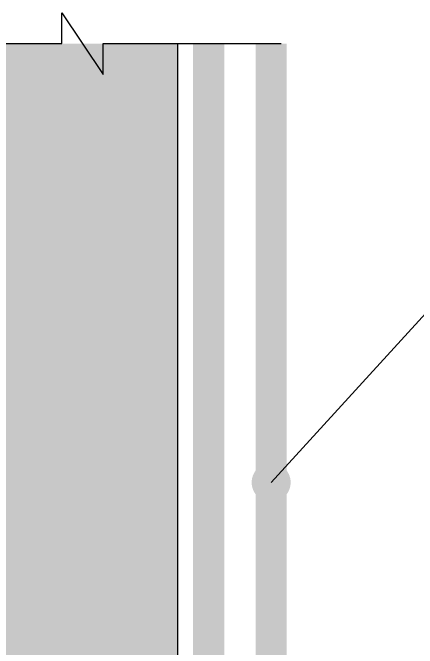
# Model space of a CAD drawing. Header units: millimetres. Extents: x 408913 to 1237273, y -191467 to -86666.
# Drawn here: x 879598 to 880894, y -136261 to -134223 of the extents above; entities that cross this region are included whole.
import ezdxf

# ---------------------------------------------------------------- set-up
doc = ezdxf.new("R2010")
doc.units = ezdxf.units.MM
doc.header["$LTSCALE"] = 35
doc.linetypes.add('Dash', pattern=[4, 2, -2])
doc.linetypes.add('HIDDEN2', pattern=[0.1875, 0.125, -0.0625])
for name, color, linetype in [('ccu11-Dim', 8, 'Continuous'), ('ccu11-Manh', 8, 'Continuous'), ('ccu11-Thay', 7, 'Continuous'), ('Layer2', 167, 'HIDDEN2')]:
    doc.layers.add(name, color=color, linetype=linetype)
doc.layers.add('NDC_S_HATCH MATERIAL', color=8, linetype='Continuous', lineweight=13)
doc.styles.add('texdim', font='vntimeh.shx', dxfattribs={"width": 0.75})
doc.dimstyles.new('40', dxfattribs={"dimscale": 40, "dimtxt": 1, "dimasz": 1, "dimexe": 0, "dimexo": 0, "dimgap": 0.3, "dimtad": 1, "dimdec": 0, "dimzin": 0, "dimdsep": 46, "dimtxsty": 'texdim', "dimblk": 'tick', "dimcen": 1, "dimclrd": 8, "dimclre": 8, "dimclrt": 3, "dimadec": 0, "dimazin": 0, "dimtfac": 1, "dimtdec": 0, "dimtix": 1, "dimtofl": 0, "dimtmove": 2, "dimatfit": 0, "dimldrblk": 'DOTSMALL', "dimfxl": 1, "dimtolj": 1, "dimtzin": 0, "dimlwe": -1, "dimarcsym": 0})

# ---------------------------------------------------------------- blocks, each defined once
blk = doc.blocks.new('_DOTSMALL')
at = {"color": 0, "linetype": 'ByBlock', "const_width": 0.5}
blk.add_lwpolyline([(-0.0625, 0, 1), (0.0625, 0, 1)], format="xyb", close=True, dxfattribs=at)
blk = doc.blocks.new('tick')
at = {"layer": 'Layer2'}
for p, q in [((-0.5, -0.5), (0.5, 0.5)), ((-1, 0), (0.8, 0))]:
    blk.add_line(p, q, dxfattribs=at)

msp = doc.modelspace()

# ---------------------------------------------------------------- hatches: boundary and pattern name
at = {"layer": 'NDC_S_HATCH MATERIAL', "ltscale": 30}
h = msp.add_hatch(dxfattribs=at)
h.set_pattern_fill('BT-01', color=256, scale=50, pattern_type=2)
h.set_pattern_definition([(50, (665128.56, -177086.6), (358.6301, -31.37607), [37.5, -412.5]), (355, (665128.56, -177086.6), (-69.37567, 376.09607), [30, -330]), (100.4514, (665158.44, -177089.2), (289.2547, 344.71977), [31.8701, -350.57106]), (46.1842, (665128.56, -176986.6), (533.6205, -82.7595), [56.25, -618.75]), (96.6356, (665173, -176993.5), (467.3314, 487.0589), [47.8051, -525.8565]), (351.1842, (665128.56, -176986.6), (467.331, 487.0593), [45, -495]), (21, (665178.56, -177011.6), (298.45353, -201.30945), [37.5, -412.5]), (326, (665178.56, -177011.6), (121.65767, 362.575), [30, -330]), (71.4514, (665203.43, -177028.37), (420.1113, 161.26525), [31.8701, -350.57106]), (37.5, (665128.56, -177086.6), (6.07993, 166.44693), [0, -326, 0, -335, 0, -331.25]), (7.5, (665128.56, -177086.6), (131.53477, 197.20586), [0, -191, 0, -318.5, 0, -126.25]), (327.5, (665017.06, -177086.6), (266.91122, -11.277436), [0, -125, 0, -390, 0, -517.5]), (317.5, (664967.06, -177086.6), (291.59308, 50.0525), [0, -162.5, 0, -259, 0, -367.5]), (45, (665128.56, -177086.6), (-150.2602, 150.2602), []), (45, (665128.56, -177025.35), (-150.2602, 150.2602), [])])
h.paths.add_polyline_path([(875225.9, -142113.7), (876226.3, -142113.7), (876226.1, -141586.4), (879226.1, -141586.5), (879226.1, -142113.7), (890226.1, -142113.7), (890226.1, -141586.5), (893226.1, -141586.5), (893232.2, -142113.7), (894619.3, -142113.7), (894625.3, -136313.7), (897977.1, -136313.7), (897977.1, -135113.7), (889926.1, -135113.7), (889926.1, -134322.1), (889326.1, -134322.1), (889326.1, -139113.7), (880126.1, -139113.7), (880126.1, -135113.7), (880126.1, -134322.1), (879526.1, -134322.1), (879526.1, -135113.7), (872232.9, -135103.9), (872232.9, -136303.9), (875226.1, -136313.7)])

# ---------------------------------------------------------------- linework, layer by layer
at = {"color": 3, "linetype": 'Continuous', "ltscale": 100, "const_width": 100}
msp.add_lwpolyline([(880426.1, -134322.1), (880426.1, -138813.7), (889026.1, -138813.7), (889026.1, -134322.1)], dxfattribs=at)
at = {"layer": 'ccu11-Dim', "color": 5, "linetype": 'Dash', "ltscale": 0.005, "const_width": 100}
msp.add_lwpolyline([(880226.1, -134322.1), (880226.1, -139013.7), (889226.1, -139013.7), (889226.1, -134322.1)], dxfattribs=at)
at = {"layer": 'ccu11-Dim', "color": 0, "ltscale": 0.3}
msp.add_lwpolyline([(880126.1, -134322.1), (880126.1, -139113.7), (889326.1, -139113.7), (889326.1, -134322.1)], dxfattribs=at)
at = {"layer": 'ccu11-Manh', "ltscale": 0.3}
msp.add_lwpolyline([(879355.1, -134322.1), (879755.3, -134322.1), (879755.3, -134222.9), (879887.6, -134421.2), (879887.6, -134322.1), (880457.8, -134322.1)], dxfattribs=at)
at = {"layer": 'ccu11-Thay', "color": 3}
for p, q in [((880126.1, -134322.1), (880126.1, -135113.7)), ((880126.1, -135113.7), (880126.1, -139113.7))]:
    msp.add_line(p, q, dxfattribs=at)

# ---------------------------------------------------------------- leaders
at = {"layer": 'ccu11-Dim', "color": 0, "ltscale": 0.3}
msp.add_leader([(880426.1, -135729.1), (881085.7, -135006.5), (884056.5, -135006.5)], dimstyle='40', override={"dimasz": 5, "dimgap": 0.5, "dimtad": 0}, dxfattribs=at)

doc.saveas('drawing.dxf')
